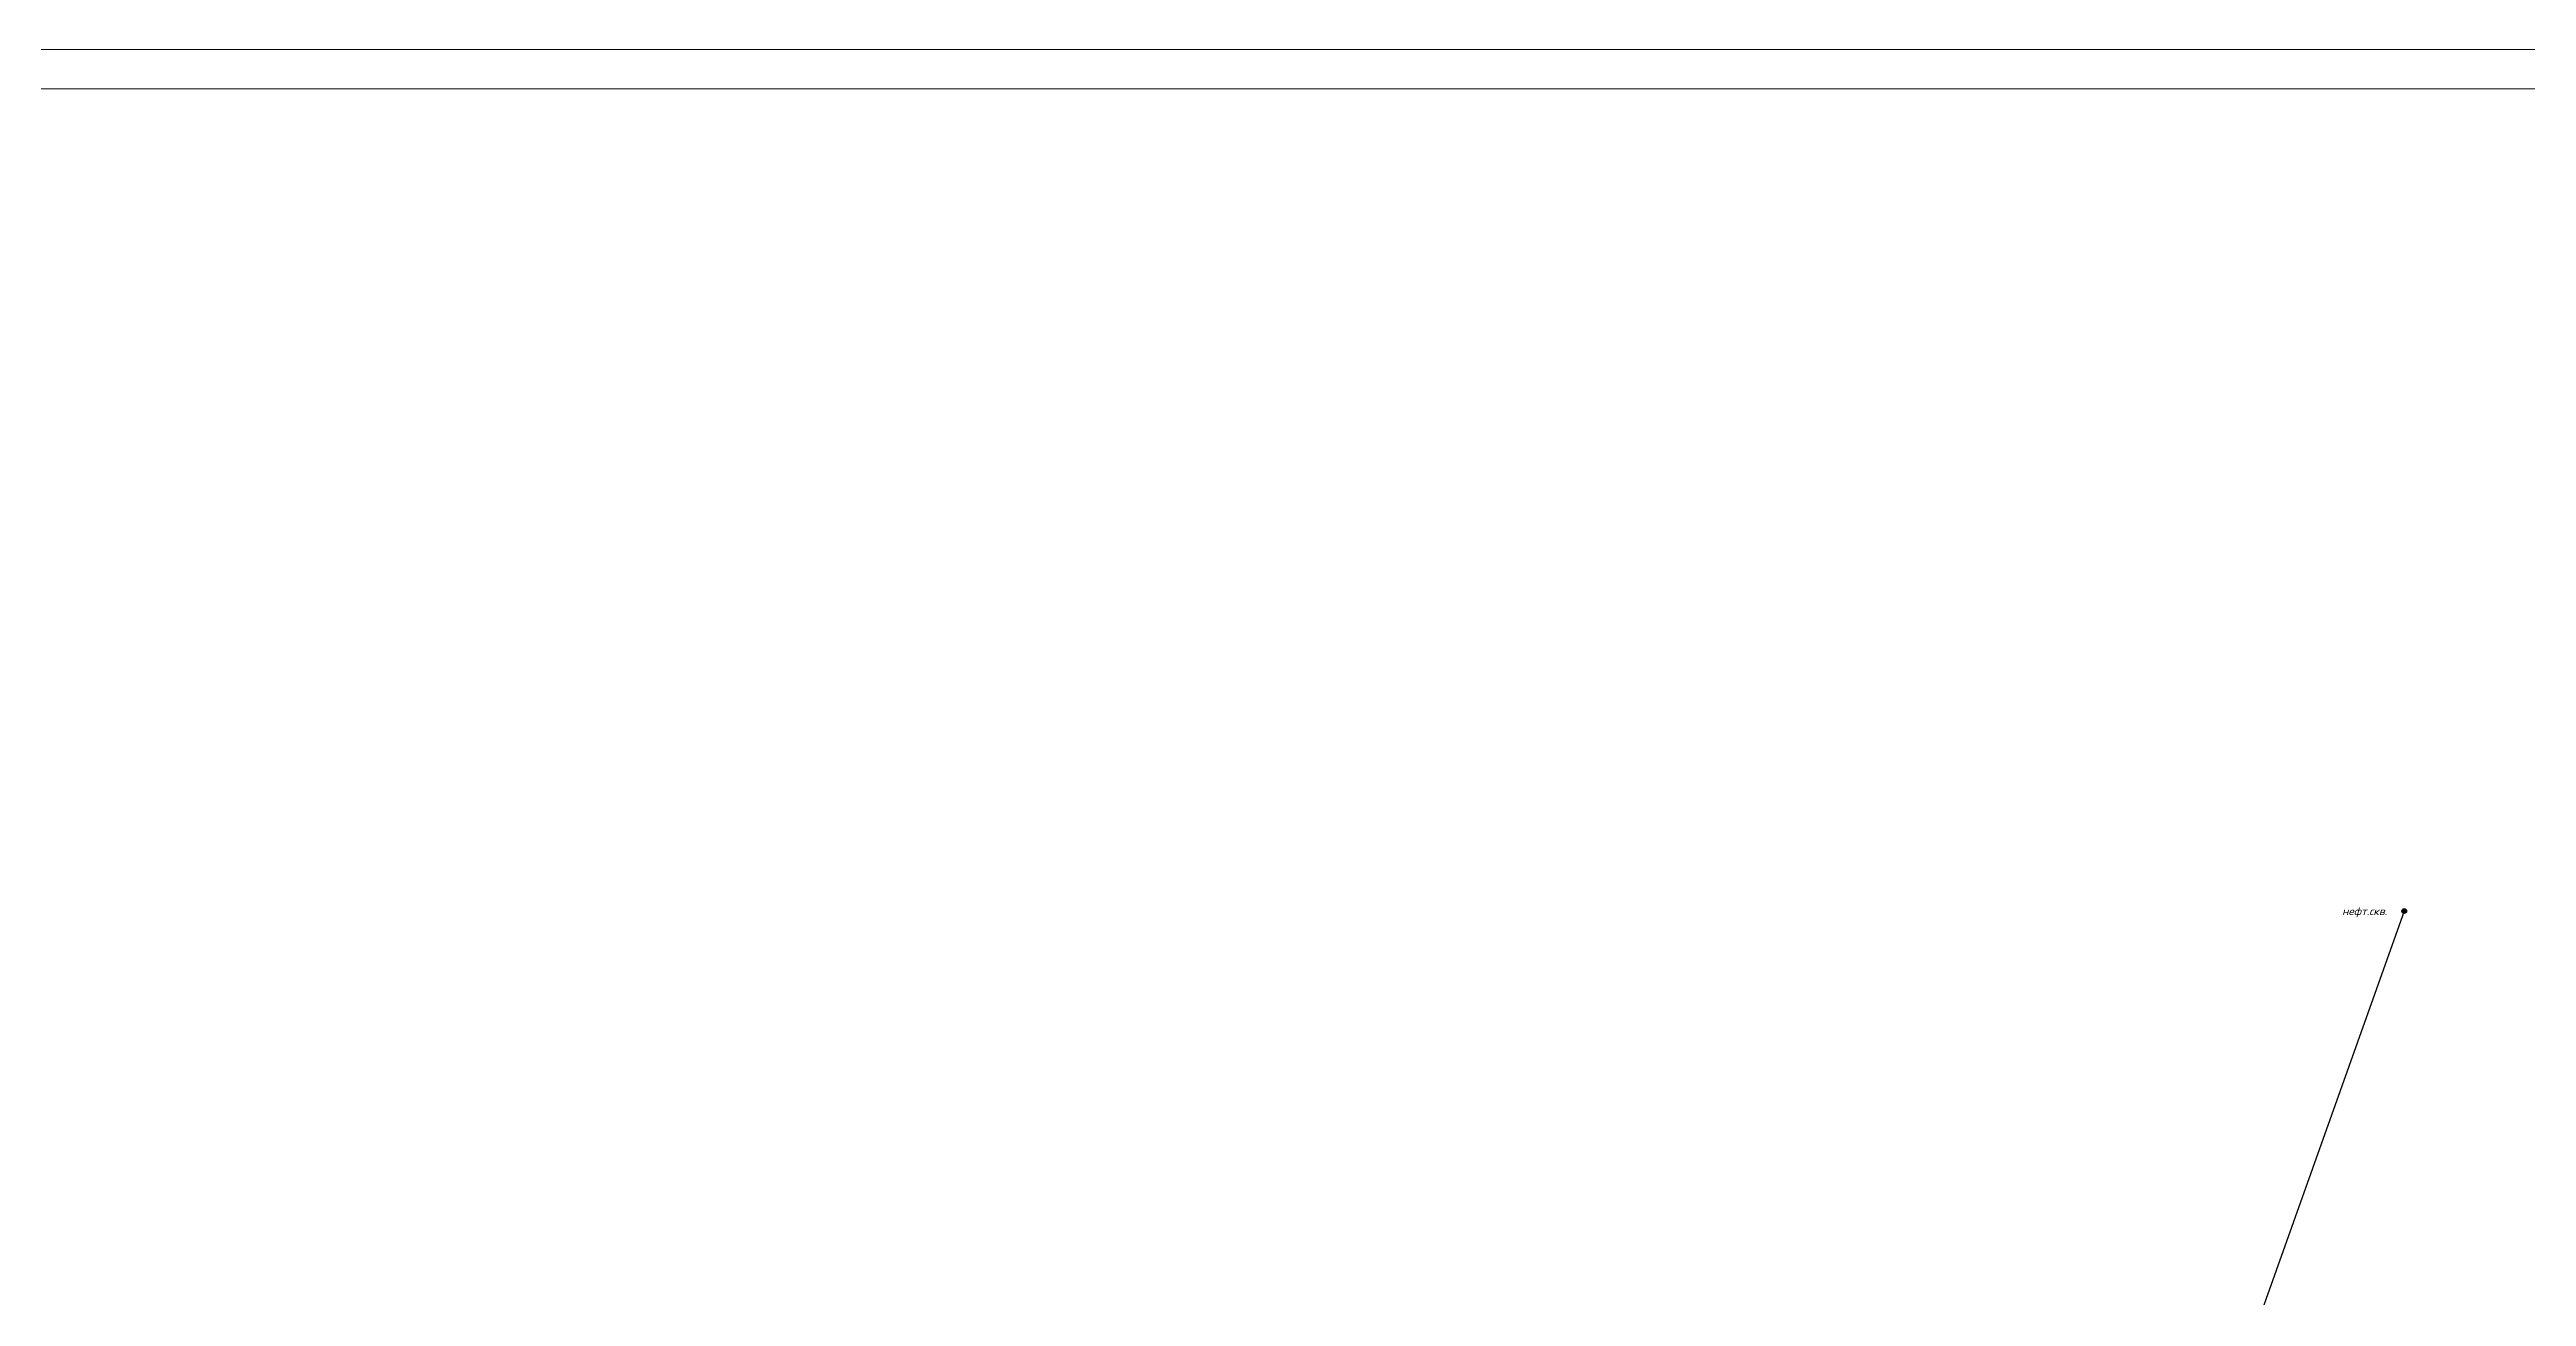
# Model space of a CAD drawing. Extents: x 108150 to 142535, y -18867 to -9422.
# Drawn here: x 140383.9 to 140698.5, y -13052.9 to -12894.6 of the extents above; entities that cross this region are included whole.
import ezdxf
from ezdxf.enums import TextEntityAlignment as Align

# ---------------------------------------------------------------- set-up
doc = ezdxf.new("R2010")
doc.units = 0
doc.header["$MEASUREMENT"] = 0
doc.layers.add('(021) Нефтепровод', color=7, linetype='NEFTEPROV_N')
doc.layers.add('(028) Гидротехн.', color=7, linetype='Continuous')
doc.styles.add('S', font='txtwr', dxfattribs={"oblique": 15})
doc.linetypes.add('NEFTEPROV_N', pattern='A,1,-1,["Н",Standard,S=1.8,R=0,X=-0.9,Y=-0.9],-1,10', length=13)

# ---------------------------------------------------------------- blocks, each defined once
blk = doc.blocks.new('301')
for color, points in [(7, [(-0.6, 0, 1), (0.6, 0, 1)]), (256, [(0.6, 0, 1), (-0.6, 0, 1)])]:
    blk.add_hatch(color=color).paths.add_polyline_path(points)
at = {"color": 7}
blk.add_circle((0, 0), 0.6, dxfattribs=at)
at = {"color": 7, "width": 0.75}
blk.add_attdef('TYPE', text='', height=2, dxfattribs=at).set_placement((1.25, 0), align=Align.MIDDLE_LEFT)

msp = doc.modelspace()

# ---------------------------------------------------------------- linework, layer by layer
at = {"layer": '(021) Нефтепровод', "flags": 128}
msp.add_lwpolyline([(140682.977, -13004.009), (140631.5944, -13148.2923), (140623.1424, -13162.7013), (140619.2654, -13175.4433), (140608.0014, -13204.0863), (140596.3724, -13232.9943), (140578.7124, -13289.2113), (140568.8363, -13319.258)], dxfattribs=at)
at = {"color": 0, "linetype": 'Continuous', "lineweight": 13}
for p, q in [((139113.4587, -12894.5928), (142151.6637, -12894.5928)), ((139133.4587, -12899.5928), (142146.6637, -12899.5928))]:
    msp.add_line(p, q, dxfattribs=at)

# ---------------------------------------------------------------- block references
at = {"layer": '(028) Гидротехн.'}
ref = msp.add_blockref('301', (140682.977, -13004.009), dxfattribs=dict(at, xscale=0.5, yscale=0.5, zscale=0.5))
ref.add_attrib('SK', 'нефт.скв.', (140675.0978, -13004.5158), dxfattribs={"layer": '0', "color": 7, "height": 1, "style": 'S', "oblique": 15, "flags": 8})

doc.saveas('drawing.dxf')
